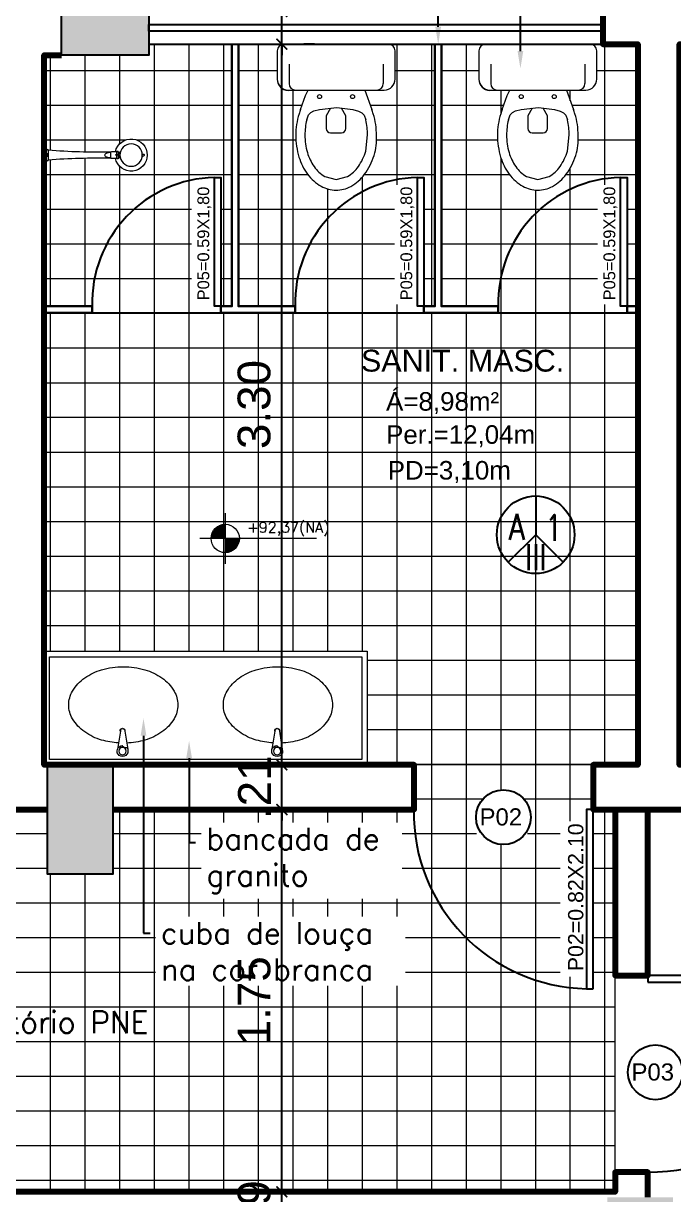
# Model space of a CAD drawing. Header units: metres. Extents: x -15851 to -15710, y 6781 to 6850.
# Drawn here: x -15801.65 to -15798.67, y 6832.18 to 6837.54 of the extents above; entities that cross this region are included whole.
import ezdxf
from ezdxf import colors
from ezdxf.entities.mleader import LeaderData, LeaderLine
from ezdxf.enums import TextEntityAlignment as Align
from ezdxf.math import Vec2, Vec3

# ---------------------------------------------------------------- set-up
doc = ezdxf.new("R2010")
doc.units = ezdxf.units.M
for name, color, linetype in [('ARCO', 1, 'Continuous'), ('ESQUADRIAS', 2, 'Continuous'), ('pilares', 253, 'Continuous'), ('TEXTO', 7, 'Continuous'), ('Texto Esquadrias', 7, 'Continuous'), ('Texto Perimetro e Pé Direito', 7, 'Continuous'), ('TXT', 2, 'Continuous')]:
    doc.layers.add(name, color=color, linetype=linetype)
doc.layers.add('borda', color=220, linetype='Continuous', lineweight=9, plot=False)
for name, color, linetype, lineweight in [('cota', 18, 'Continuous', 9), ('hachura interna', 49, 'Continuous', 9), ('linha', 1, 'Continuous', 9), ('Linha 1', 1, 'Continuous', 13), ('Linha 2', 2, 'Continuous', 20), ('linha2', 2, 'Continuous', 20), ('linha3', 3, 'Continuous', 30), ('parede', 8, 'Continuous', 80), ('PISO', 8, 'Continuous', 13)]:
    doc.layers.add(name, color=color, linetype=linetype, lineweight=lineweight)
doc.layers.get('borda').off()
doc.styles.add('AMBI', font='arial.ttf')
doc.styles.add('arial', font='arial.ttf')
doc.styles.add('romans', font='romans.shx')
doc.styles.add('STYLE1', font='romans.shx')
doc.dimstyles.new('1-50', dxfattribs={"dimtxt": 0.15, "dimasz": 0.05, "dimexe": 0.1, "dimexo": 0.15, "dimgap": 0.05, "dimtad": 1, "dimzin": 4, "dimdsep": 46, "dimtxsty": 'arial', "dimblk": 'ARCHTICK', "dimcen": 0, "dimdle": 0.08, "dimclrd": 256, "dimclre": 256, "dimclrt": 256, "dimadec": 1, "dimazin": 0, "dimtfac": 1, "dimtix": 1, "dimtmove": 0, "dimatfit": 0, "dimldrblk": 'ARCHTICK', "dimfxl": 1, "dimtolj": 1, "dimarcsym": 0})

# ---------------------------------------------------------------- blocks, each defined once
blk = doc.blocks.new('lavatorio p')
at = {"layer": 'linha'}
blk.add_circle((20.89, -5.72), 1.7, dxfattribs=at)
blk.add_arc((20.89, -15.1), 1.06, 161.2845, 18.7155, dxfattribs=at)
at = {"layer": 'linha2'}
for p, q in [((19.89, -14.76), (18.52, -6.53)), ((21.89, -14.76), (23.25, -6.53)), ((20.01, -15.47), (19.89, -14.76)), ((21.77, -15.47), (21.89, -14.76))]:
    blk.add_line(p, q, dxfattribs=at)
at = {"layer": 'linha2', "linetype": 'Continuous', "ltscale": 0.1}
blk.add_lwpolyline([(19, -9.42, 0.054857), (11.33, -10.75, 0.082314), (3.57, -14.47, 0.106842), (-2.02, -20.5, 0.13438), (-3.76, -26.85, 0.13438), (-2.02, -33.19, 0.106842), (3.57, -39.22, 0.082314), (11.33, -42.94, 0.07067), (21.24, -44.35, 0.07067), (31.15, -42.94, 0.082314), (38.92, -39.22, 0.106842), (44.51, -33.19, 0.13438), (46.24, -26.85, 0.13438), (44.51, -20.5, 0.106842), (38.92, -14.47, 0.082314), (31.15, -10.75, 0.059812), (22.78, -9.38, 0.059812)], format="xyb", dxfattribs=at)
at = {"layer": 'linha2'}
for centre, radius, start, end in [((20.89, -5.72), 2.5, 341.1513, 198.8487), ((20.89, -5.72), 2.5, 198.8487, 267.8282), ((22.43, -8.91), 1.77, 74.3438, 157.2528), ((20.89, -5.72), 2.5, 323.7684, 341.1513), ((20.89, -14.95), 1.03, 210.8046, 329.1954)]:
    blk.add_arc(centre, radius, start, end, dxfattribs=at)
blk = doc.blocks.new('Cubas em Bancada de Granito')
at = {"layer": 'Linha 2'}
for points in [[(-15802.8566, 6803.2375), (-15801.3766, 6803.2375), (-15801.3766, 6802.7175), (-15802.8566, 6802.7175)], [(-15802.8316, 6803.2125), (-15801.4016, 6803.2125), (-15801.4016, 6802.7425), (-15802.8316, 6802.7425)]]:
    blk.add_lwpolyline(points, close=True, dxfattribs=at)
at = {"layer": 'Linha 2', "xscale": -0.01, "yscale": 0.01, "zscale": 0.01, "rotation": 180}
for p in [(-15802.7065, 6802.7236), (-15801.9981, 6802.7236)]:
    blk.add_blockref('lavatorio p', p, dxfattribs=at)
blk = doc.blocks.new('vaso06')
at = {"linetype": 'Continuous'}
for p, q in [((57.38, 27.29), (9.38, 27.29)), ((6.38, 24.29), (6.38, 11.29)), ((60.38, 11.29), (60.38, 24.29)), ((11.79, 18.21), (11.79, 9.29)), ((54.96, 18.21), (54.96, 9.29)), ((11.38, 6.29), (55.38, 6.29)), ((30.7, -2.03), (28.79, -5.57)), ((37.79, -5.57), (35.84, -2.03)), ((28.79, -5.57), (28.8, -11.27)), ((37.79, -11.27), (37.79, -5.57)), ((30.8, -13.27), (35.79, -13.27))]:
    blk.add_line(p, q, dxfattribs=at)
for points in [[(17.06, -2.57), (19.26, 3.75), (20.56, 6.22), (46.56, 6.22), (49.63, -2.57), (49.76, -2.92)], [(19.88, -7.34), (20.64, -5.03), (21.73, -3.92), (23.19, -3.27), (25.73, -2.57), (33.64, -1.72), (41.03, -2.57), (43.57, -3.33), (45.11, -4.1), (46.12, -5.18), (46.88, -7.34)]]:
    blk.add_lwpolyline(points, dxfattribs=at)
for points in [[(17.06, -2.57, 0.020611), (16.35, -4.58, 0.074253), (14.85, -14.47, 0.074253), (16.32, -24.37, 0.084945), (20.24, -32.2, 0.106299), (26.53, -37.78, 0.128642), (33.29, -39.57, 0.128642)], [(33.29, -39.57, 0.128642), (40.06, -37.81, 0.106299), (46.37, -32.25, 0.084945), (50.73, -23.62, 0.089952), (51.82, -14.54, 0.074253), (50.36, -4.64, 0.021192), (49.63, -2.57, 0.106299)], [(19.88, -7.34, 0.060521), (19.03, -14.29, 0.070874), (20.19, -22.38, 0.082468), (23.24, -28.73, 0.106817), (28.18, -33.29), (33.38, -34.71)], [(33.38, -34.71), (38.58, -33.29, 0.106817), (43.52, -28.73, 0.082468), (46.89, -21.7), (47.72, -14.29, 0.060521), (46.88, -7.34, 0.04535)]]:
    blk.add_lwpolyline(points, format="xyb", dxfattribs=at)
for centre in [(25.73, 3.29), (40.85, 3.29)]:
    blk.add_circle(centre, 0.912, dxfattribs=at)
for centre, radius, start, end in [((9.38, 24.29), 3, 90, 180), ((57.38, 24.29), 3, 0, 90), ((11.38, 11.29), 5, 180, 270), ((11.38, 11.15), 5, 180, 270), ((55.38, 11.29), 5, 270, 0), ((14.79, 9.29), 3, 180, 270), ((51.96, 9.29), 3, 270, 0), ((30.8, -11.27), 2, 180.0369, 270), ((35.79, -11.27), 2, 270, 0)]:
    blk.add_arc(centre, radius, start, end, dxfattribs=at)
blk = doc.blocks.new('LKASJDÇ')
for p, q in [((-16165.336, 7047.456), (-16165.499, 7047.456)), ((-16165.471, 7047.409), (-16165.362, 7047.409)), ((-16165.383, 7046.68), (-16165.451, 7046.68)), ((-16165.42, 7046.612), (-16165.456, 7046.612)), ((-16165.452, 7046.594), (-16165.433, 7046.594)), ((-16165.447, 7046.585), (-16165.433, 7046.585)), ((-16165.433, 7046.596), (-16165.401, 7046.596)), ((-16165.433, 7046.575), (-16165.433, 7046.596)), ((-16165.427, 7046.575), (-16165.427, 7046.596)), ((-16165.42, 7046.596), (-16165.42, 7046.626)), ((-16165.42, 7046.626), (-16165.414, 7046.626)), ((-16165.414, 7046.596), (-16165.414, 7046.626)), ((-16165.378, 7046.612), (-16165.414, 7046.612)), ((-16165.407, 7046.575), (-16165.407, 7046.596)), ((-16165.407, 7046.575), (-16165.407, 7046.596)), ((-16165.401, 7046.575), (-16165.401, 7046.596)), ((-16165.401, 7046.594), (-16165.381, 7046.594)), ((-16165.401, 7046.585), (-16165.386, 7046.585))]:
    blk.add_line(p, q)
for points in [[(-16165.447, 7046.572), (-16165.447, 7046.585), (-16165.45, 7046.585), (-16165.452, 7046.587), (-16165.452, 7046.587), (-16165.452, 7046.594), (-16165.457, 7046.594), (-16165.459, 7046.596), (-16165.459, 7046.596), (-16165.459, 7046.61), (-16165.457, 7046.612), (-16165.457, 7046.612), (-16165.456, 7046.612), (-16165.456, 7046.675), (-16165.451, 7046.68), (-16165.451, 7046.68), (-16165.451, 7046.68)], [(-16165.383, 7046.68), (-16165.383, 7046.683), (-16165.383, 7046.686), (-16165.383, 7046.69), (-16165.383, 7046.693), (-16165.384, 7046.696), (-16165.384, 7046.7), (-16165.385, 7046.704), (-16165.385, 7046.708), (-16165.386, 7046.712), (-16165.388, 7046.717), (-16165.389, 7046.722), (-16165.392, 7046.727), (-16165.394, 7046.732), (-16165.398, 7046.738), (-16165.402, 7046.743), (-16165.408, 7046.747), (-16165.414, 7046.749), (-16165.42, 7046.749), (-16165.426, 7046.747), (-16165.431, 7046.743), (-16165.435, 7046.738), (-16165.439, 7046.732), (-16165.442, 7046.727), (-16165.444, 7046.722), (-16165.445, 7046.717), (-16165.447, 7046.712), (-16165.448, 7046.708), (-16165.449, 7046.704), (-16165.449, 7046.7), (-16165.45, 7046.696), (-16165.45, 7046.693), (-16165.45, 7046.69), (-16165.45, 7046.686), (-16165.451, 7046.683), (-16165.451, 7046.68)], [(-16165.386, 7046.572), (-16165.386, 7046.585), (-16165.383, 7046.585), (-16165.381, 7046.587), (-16165.381, 7046.587), (-16165.381, 7046.594), (-16165.376, 7046.594), (-16165.374, 7046.596), (-16165.374, 7046.596), (-16165.374, 7046.61), (-16165.376, 7046.612), (-16165.376, 7046.612), (-16165.378, 7046.612), (-16165.378, 7046.675), (-16165.383, 7046.68), (-16165.383, 7046.68)], [(-16165.432, 7046.316), (-16165.428, 7046.31), (-16165.428, 7046.31)], [(-16165.428, 7046.31), (-16165.428, 7046.299), (-16165.423, 7046.293), (-16165.423, 7046.293), (-16165.411, 7046.293), (-16165.405, 7046.299), (-16165.405, 7046.299), (-16165.405, 7046.31)], [(-16165.401, 7046.316), (-16165.405, 7046.31), (-16165.405, 7046.31)]]:
    blk.add_lwpolyline(points)
for centre, radius in [((-16165.417, 7047.432), 0.02), ((-16165.417, 7047.432), 0.0163), ((-16165.417, 7046.445), 0.13)]:
    blk.add_circle(centre, radius)
for centre, radius, start, end in [((-16165.441, 7047.458), 0.0574, 181.995, 238.143), ((-16173.134, 7046.83), 7.684, 358.882, 4.3179), ((-16157.7, 7046.83), 7.684, 175.682, 181.118), ((-16165.393, 7047.458), 0.0574, 301.857, 358.005), ((-16165.417, 7046.445), 0.187, 102.115, 77.8852)]:
    blk.add_arc(centre, radius, start, end)
blk = doc.blocks.new('ADC_PE_AB1')
blk.add_lwpolyline([(0, -0.03), (1, -0.03), (1, 0), (0, 0)], close=True)
at = {"flags": 8}
blk.add_attdef('$PORTA', text='', height=0.09, dxfattribs=at).set_placement((0.5, -0.1569), align=Align.MIDDLE)
blk = doc.blocks.new('A$C676863C5')
at = {"layer": 'TXT'}
for p, q in [((0, 23.91), (0, 1.56)), ((0, 1.56), (-15.81, -14.25)), ((0, 1.56), (15.81, -14.25))]:
    blk.add_line(p, q, dxfattribs=at)
blk.add_circle((0, 1.56), 22.36, dxfattribs=at)
blk = doc.blocks.new('Adc_nivelpl')
h = blk.add_hatch()
h.set_pattern_fill('_U', color=256, scale=0.005, angle=45, style=0, double=1)
h.set_pattern_definition([(45, (-5.8772514, -3.5161936), (-0.003535534, 0.003535534), []), (135, (-5.8772514, -3.5161936), (-0.003535534, -0.003535534), [])])
h.paths.add_polyline_path([(0.1954, -0.0865, 0.414214), (0.0865, -0.1954), (0.1954, -0.1954)])
h.paths.add_polyline_path([(0.1954, -0.1954), (0.1954, -0.3043, 0.414214), (0.3043, -0.1954)])
for p, q in [((0.1954, 0), (0.1954, -0.3908)), ((0.8958, -0.1954), (0, -0.1954))]:
    blk.add_line(p, q)
blk.add_circle((0.1954, -0.1954), 0.1089)
at = {"flags": 8}
blk.add_attdef('NIVEL', (0.3642, -0.1501), '', height=0.1, dxfattribs=at)
blk = doc.blocks.new('_ArchTick')
at = {"color": 0, "linetype": 'ByBlock', "const_width": 0.15}
blk.add_lwpolyline([(-0.5, -0.5), (0.5, 0.5)], dxfattribs=at)
blk = doc.blocks.new('*D629')
at = {"layer": 'cota', "lineweight": -2, "transparency": 16777216}
for p, q in [((-15800.4684, 6832.1923), (-15800.4684, 6832.2423)), ((-15800.6184, 6832.1923), (-15800.5684, 6832.1923)), ((-15800.4684, 6832.0073), (-15800.4684, 6832.1923)), ((-15800.6184, 6832.0073), (-15800.5684, 6832.0073)), ((-15800.4684, 6832.0073), (-15800.4684, 6831.9573))]:
    blk.add_line(p, q, dxfattribs=at)
at = {"layer": 'Defpoints', "color": 0, "transparency": 16777216}
for p in [(-15800.4684, 6832.1923), (-15800.4684, 6832.1923), (-15800.4684, 6832.0073)]:
    blk.add_point(p, dxfattribs=at)
at = {"layer": 'cota', "lineweight": -2, "transparency": 16777216, "xscale": 0.05, "yscale": 0.05, "zscale": 0.05}
for p, rotation in [((-15800.4684, 6832.1923), 270), ((-15800.4684, 6832.0073), 90)]:
    blk.add_blockref('_ArchTick', p, dxfattribs=dict(at, rotation=rotation))
at = {"layer": 'cota', "transparency": 16777216, "insert": (-15800.595, 6832.0998), "char_height": 0.15, "attachment_point": 5, "rotation": 90, "style": 'arial'}
blk.add_mtext('\\A1;.19', dxfattribs=at)
blk = doc.blocks.new('*D630')
at = {"layer": 'cota', "lineweight": -2, "transparency": 16777216}
for p, q in [((-15800.4684, 6832.1123), (-15800.4684, 6834.0223)), ((-15800.6184, 6833.9423), (-15800.5684, 6833.9423)), ((-15800.6184, 6832.1923), (-15800.5684, 6832.1923))]:
    blk.add_line(p, q, dxfattribs=at)
at = {"layer": 'Defpoints', "color": 0, "transparency": 16777216}
for p in [(-15800.4684, 6833.9423), (-15800.4684, 6833.9423), (-15800.4684, 6832.1923)]:
    blk.add_point(p, dxfattribs=at)
at = {"layer": 'cota', "lineweight": -2, "transparency": 16777216, "xscale": 0.05, "yscale": 0.05, "zscale": 0.05}
for p, rotation in [((-15800.4684, 6833.9423), 90), ((-15800.4684, 6832.1923), 270)]:
    blk.add_blockref('_ArchTick', p, dxfattribs=dict(at, rotation=rotation))
at = {"layer": 'cota', "transparency": 16777216, "insert": (-15800.595, 6833.0673), "char_height": 0.15, "attachment_point": 5, "rotation": 90, "style": 'arial'}
blk.add_mtext('\\A1;1.75', dxfattribs=at)
blk = doc.blocks.new('*D631')
at = {"layer": 'cota', "lineweight": -2, "transparency": 16777216}
for p, q in [((-15800.4684, 6834.1473), (-15800.4684, 6834.1973)), ((-15800.6184, 6834.1473), (-15800.5684, 6834.1473)), ((-15800.4684, 6833.9423), (-15800.4684, 6834.1473)), ((-15800.6184, 6833.9423), (-15800.5684, 6833.9423)), ((-15800.4684, 6833.9423), (-15800.4684, 6833.8923))]:
    blk.add_line(p, q, dxfattribs=at)
at = {"layer": 'Defpoints', "color": 0, "transparency": 16777216}
for p in [(-15800.4684, 6834.1473), (-15800.4684, 6834.1473), (-15800.4684, 6833.9423)]:
    blk.add_point(p, dxfattribs=at)
at = {"layer": 'cota', "lineweight": -2, "transparency": 16777216, "xscale": 0.05, "yscale": 0.05, "zscale": 0.05}
for p, rotation in [((-15800.4684, 6834.1473), 270), ((-15800.4684, 6833.9423), 90)]:
    blk.add_blockref('_ArchTick', p, dxfattribs=dict(at, rotation=rotation))
at = {"layer": 'cota', "transparency": 16777216, "insert": (-15800.5937, 6834.0448), "char_height": 0.15, "attachment_point": 5, "rotation": 90, "style": 'arial'}
blk.add_mtext('\\A1;.21', dxfattribs=at)
blk = doc.blocks.new('*D632')
at = {"layer": 'cota', "lineweight": -2, "transparency": 16777216}
for p, q in [((-15800.4684, 6834.0673), (-15800.4684, 6837.5273)), ((-15800.6184, 6837.4473), (-15800.5684, 6837.4473)), ((-15800.6184, 6834.1473), (-15800.5684, 6834.1473))]:
    blk.add_line(p, q, dxfattribs=at)
at = {"layer": 'Defpoints', "color": 0, "transparency": 16777216}
for p in [(-15800.4684, 6837.4473), (-15800.4684, 6837.4473), (-15800.4684, 6834.1473)]:
    blk.add_point(p, dxfattribs=at)
at = {"layer": 'cota', "lineweight": -2, "transparency": 16777216, "xscale": 0.05, "yscale": 0.05, "zscale": 0.05}
for p, rotation in [((-15800.4684, 6837.4473), 90), ((-15800.4684, 6834.1473), 270)]:
    blk.add_blockref('_ArchTick', p, dxfattribs=dict(at, rotation=rotation))
at = {"layer": 'cota', "transparency": 16777216, "insert": (-15800.595, 6835.7973), "char_height": 0.15, "attachment_point": 5, "rotation": 90, "style": 'arial'}
blk.add_mtext('\\A1;3.30', dxfattribs=at)
blk = doc.blocks.new('*D633')
at = {"layer": 'cota', "lineweight": -2, "transparency": 16777216}
for p, q in [((-15800.4684, 6837.5973), (-15800.4684, 6838.0612)), ((-15800.3836, 6837.5973), (-15800.5684, 6837.5973)), ((-15800.4684, 6837.4473), (-15800.4684, 6837.5973)), ((-15800.4684, 6837.4473), (-15800.4684, 6837.3973)), ((-15800.3184, 6837.4473), (-15800.3684, 6837.4473))]:
    blk.add_line(p, q, dxfattribs=at)
at = {"layer": 'Defpoints', "color": 0, "transparency": 16777216}
for p in [(-15800.4684, 6837.5973), (-15800.2336, 6837.5973), (-15800.4684, 6837.4473)]:
    blk.add_point(p, dxfattribs=at)
at = {"layer": 'cota', "lineweight": -2, "transparency": 16777216, "xscale": 0.05, "yscale": 0.05, "zscale": 0.05}
for p, rotation in [((-15800.4684, 6837.5973), 270), ((-15800.4684, 6837.4473), 90)]:
    blk.add_blockref('_ArchTick', p, dxfattribs=dict(at, rotation=rotation))
at = {"layer": 'cota', "transparency": 16777216, "insert": (-15800.595, 6837.8793), "char_height": 0.15, "attachment_point": 5, "rotation": 90, "style": 'arial'}
blk.add_mtext('\\A1;.15', dxfattribs=at)

msp = doc.modelspace()

# ---------------------------------------------------------------- hatches: boundary and pattern name
at = {"layer": 'pilares'}
h = msp.add_hatch(color=256, dxfattribs=at)
h.paths.add_polyline_path([(-15796.4973, 6818.7673), (-15796.7973, 6818.7673), (-15796.7973, 6818.5673), (-15796.4973, 6818.5673)])
h.paths.add_polyline_path([(-15801.1273, 6818.7673), (-15801.4273, 6818.7673), (-15801.4273, 6818.5673), (-15801.1273, 6818.5673)])
h.paths.add_polyline_path([(-15803.8173, 6818.7673), (-15804.1173, 6818.7673), (-15804.1173, 6818.5673), (-15803.8173, 6818.5673)])
h.paths.add_polyline_path([(-15805.9073, 6821.8173), (-15806.2073, 6821.8173), (-15806.2073, 6821.3173), (-15805.9073, 6821.3173)])
h.paths.add_polyline_path([(-15810.6873, 6821.8173), (-15810.9873, 6821.8173), (-15810.9873, 6821.3173), (-15810.6873, 6821.3173)])
h.paths.add_polyline_path([(-15815.4673, 6821.8173), (-15815.7673, 6821.8173), (-15815.7673, 6821.3173), (-15815.4673, 6821.3173)])
h.paths.add_polyline_path([(-15815.4673, 6827.9173), (-15815.7673, 6827.9173), (-15815.7673, 6827.4173), (-15815.4673, 6827.4173)])
h.paths.add_polyline_path([(-15810.6873, 6827.9173), (-15810.9873, 6827.9173), (-15810.9873, 6827.4173), (-15810.6873, 6827.4173)])
h.paths.add_polyline_path([(-15805.9073, 6827.9173), (-15806.2073, 6827.9173), (-15806.2073, 6827.4173), (-15805.9073, 6827.4173)])
h.paths.add_polyline_path([(-15801.1273, 6827.9173), (-15801.4273, 6827.9173), (-15801.4273, 6827.4173), (-15801.1273, 6827.4173)])
h.paths.add_polyline_path([(-15796.3473, 6827.9173), (-15796.6473, 6827.9173), (-15796.6473, 6827.4173), (-15796.3473, 6827.4173)])
h.paths.add_polyline_path([(-15796.3473, 6821.8173), (-15796.6473, 6821.8173), (-15796.6473, 6821.3173), (-15796.3473, 6821.3173)])
h.paths.add_polyline_path([(-15791.5673, 6821.8173), (-15791.8673, 6821.8173), (-15791.8673, 6821.3173), (-15791.5673, 6821.3173)])
h.paths.add_polyline_path([(-15791.5673, 6827.9173), (-15791.8673, 6827.9173), (-15791.8673, 6827.4173), (-15791.5673, 6827.4173)])
h.paths.add_polyline_path([(-15791.5673, 6834.1473), (-15791.8673, 6834.1473), (-15791.8673, 6833.6473), (-15791.5673, 6833.6473)])
h.paths.add_polyline_path([(-15796.3473, 6834.1473), (-15796.6473, 6834.1473), (-15796.6473, 6833.6473), (-15796.3473, 6833.6473)])
h.paths.add_polyline_path([(-15798.6773, 6832.1673), (-15798.9773, 6832.1673), (-15798.9773, 6831.9673), (-15798.6773, 6831.9673)])
h.paths.add_polyline_path([(-15801.2423, 6834.1473), (-15801.5423, 6834.1473), (-15801.5423, 6833.6473), (-15801.2423, 6833.6473)])
h.paths.add_polyline_path([(-15805.7123, 6834.1473), (-15806.0123, 6834.1473), (-15806.0123, 6833.6473), (-15805.7123, 6833.6473)])
h.paths.add_polyline_path([(-15803.5173, 6832.1673), (-15803.8173, 6832.1673), (-15803.8173, 6831.9673), (-15803.5173, 6831.9673)])
h.paths.add_polyline_path([(-15808.3573, 6832.1673), (-15808.6573, 6832.1673), (-15808.6573, 6831.9673), (-15808.3573, 6831.9673)])
h.paths.add_polyline_path([(-15810.6873, 6834.1473), (-15810.9873, 6834.1473), (-15810.9873, 6833.6473), (-15810.6873, 6833.6473)])
h.paths.add_polyline_path([(-15815.4673, 6834.1473), (-15815.7673, 6834.1473), (-15815.7673, 6833.6473), (-15815.4673, 6833.6473)])
h.paths.add_polyline_path([(-15810.3373, 6837.5973), (-15810.7373, 6837.5973), (-15810.7373, 6837.3973), (-15810.3373, 6837.3973)])
h.paths.add_polyline_path([(-15805.8573, 6837.5973), (-15806.2573, 6837.5973), (-15806.2573, 6837.3973), (-15805.8573, 6837.3973)])
h.paths.add_polyline_path([(-15801.0773, 6837.5973), (-15801.4773, 6837.5973), (-15801.4773, 6837.3973), (-15801.0773, 6837.3973)])
h.paths.add_polyline_path([(-15796.6073, 6837.5973), (-15797.0073, 6837.5973), (-15797.0073, 6837.3973), (-15796.6073, 6837.3973)])

# ---------------------------------------------------------------- linework, layer by layer
at = {"layer": 'ARCO', "color": 1}
for centre in [(-15800.7623, 6836.2623), (-15799.8323, 6836.2623), (-15798.9023, 6836.2623)]:
    msp.add_arc(centre, 0.5752, 91.4943, 181.4943, dxfattribs=at)
at = {"layer": 'ARCO'}
for centre, radius, start, end in [((-15799.0558, 6833.9307), 0.8085, 179.1759, 268.8328), ((-15798.7927, 6833.1832), 0.9009, 270.0238, 358.0341)]:
    msp.add_arc(centre, radius, start, end, dxfattribs=at)
at = {"layer": 'ESQUADRIAS', "color": 1}
msp.add_line((-15801.0773, 6837.4473), (-15798.9973, 6837.4473), dxfattribs=at)
at = {"layer": 'ESQUADRIAS', "linetype": 'ByBlock', "ltscale": 0.15}
msp.add_lwpolyline([(-15801.0773, 6837.5373), (-15798.9973, 6837.5373), (-15798.9973, 6837.5073), (-15801.0773, 6837.5073)], close=True, dxfattribs=at)
at = {"layer": 'ESQUADRIAS'}
for points in [[(-15800.7473, 6836.2473), (-15800.7773, 6836.2473), (-15800.7773, 6836.8373), (-15800.7473, 6836.8373)], [(-15799.8173, 6836.2473), (-15799.8473, 6836.2473), (-15799.8473, 6836.8373), (-15799.8173, 6836.8373)], [(-15798.8873, 6836.2473), (-15798.9173, 6836.2473), (-15798.9173, 6836.8373), (-15798.8873, 6836.8373)], [(-15799.0423, 6833.1223), (-15799.0423, 6833.9423), (-15799.0723, 6833.9423), (-15799.0723, 6833.1223)]]:
    msp.add_lwpolyline(points, close=True, dxfattribs=at)
at = {"layer": 'hachura interna', "linetype": 'Continuous'}
for p, q in [((-15801.052, 6836.7593), (-15801.052, 6837.4473)), ((-15800.8932, 6836.8224), (-15800.8932, 6837.4473)), ((-15800.7345, 6836.2473), (-15800.7345, 6837.4473)), ((-15800.5757, 6836.2473), (-15800.5757, 6837.4473)), ((-15799.9407, 6836.8272), (-15799.9407, 6837.4473)), ((-15799.782, 6836.2473), (-15799.782, 6837.4473)), ((-15799.6232, 6836.2473), (-15799.6232, 6837.4473)), ((-15798.9882, 6836.8311), (-15798.9882, 6837.4473)), ((-15801.5282, 6836.9602), (-15801.5282, 6837.3973)), ((-15801.3695, 6836.9529), (-15801.3695, 6837.3973)), ((-15801.2107, 6836.9922), (-15801.2107, 6837.3973)), ((-15801.5573, 6837.3262), (-15800.6973, 6837.3262)), ((-15800.6673, 6837.3262), (-15800.4894, 6837.3262)), ((-15799.9494, 6837.3262), (-15799.7673, 6837.3262)), ((-15799.7373, 6837.3262), (-15799.5656, 6837.3262)), ((-15799.0256, 6837.3262), (-15798.8373, 6837.3262)), ((-15800.417, 6836.2473), (-15800.417, 6837.2373)), ((-15799.4645, 6837.1331), (-15799.4645, 6837.2373)), ((-15799.147, 6837.1884), (-15799.147, 6837.2373)), ((-15801.5573, 6837.1674), (-15800.6973, 6837.1674)), ((-15800.6673, 6837.1674), (-15800.3761, 6837.1674)), ((-15800.0634, 6837.1674), (-15799.7673, 6837.1674)), ((-15799.7373, 6837.1674), (-15799.4523, 6837.1674)), ((-15799.1396, 6837.1674), (-15798.8373, 6837.1674)), ((-15801.5573, 6837.0087), (-15801.1852, 6837.0087)), ((-15801.1324, 6837.0087), (-15800.6973, 6837.0087)), ((-15800.6673, 6837.0087), (-15800.404, 6837.0087)), ((-15800.0346, 6837.0087), (-15799.7673, 6837.0087)), ((-15799.7373, 6837.0087), (-15799.4802, 6837.0087)), ((-15799.1108, 6837.0087), (-15798.8373, 6837.0087)), ((-15801.3695, 6836.2473), (-15801.3695, 6836.9261)), ((-15799.4645, 6836.384), (-15799.4645, 6836.9251)), ((-15801.5282, 6836.2473), (-15801.5282, 6836.9188)), ((-15801.2107, 6836.6226), (-15801.2107, 6836.8872)), ((-15799.147, 6836.7829), (-15799.147, 6836.8807)), ((-15801.5573, 6836.8499), (-15800.6973, 6836.8499)), ((-15800.8932, 6836.2173), (-15800.8932, 6836.8224)), ((-15800.6673, 6836.8499), (-15800.3489, 6836.8499)), ((-15800.0995, 6836.7717), (-15800.0995, 6836.8395)), ((-15800.091, 6836.8499), (-15799.7673, 6836.8499)), ((-15799.9407, 6836.8026), (-15799.9407, 6836.8272)), ((-15799.7373, 6836.8499), (-15799.4252, 6836.8499)), ((-15799.1672, 6836.8499), (-15798.8373, 6836.8499)), ((-15798.9882, 6836.8026), (-15798.9882, 6836.8311)), ((-15801.052, 6836.2173), (-15801.052, 6836.7593)), ((-15800.2582, 6836.6489), (-15800.2582, 6836.7841)), ((-15800.0995, 6836.2173), (-15800.0995, 6836.7717)), ((-15799.3057, 6836.6723), (-15799.3057, 6836.7791)), ((-15799.147, 6836.2173), (-15799.147, 6836.7829)), ((-15801.5573, 6836.6912), (-15801.1456, 6836.6912)), ((-15801.1456, 6836.6912), (-15800.8825, 6836.6912)), ((-15800.7473, 6836.6912), (-15800.6973, 6836.6912)), ((-15800.6673, 6836.6912), (-15800.2156, 6836.6912)), ((-15800.2156, 6836.6912), (-15799.9525, 6836.6912)), ((-15799.8173, 6836.6912), (-15799.7673, 6836.6912)), ((-15799.7373, 6836.6912), (-15799.2856, 6836.6912)), ((-15799.3057, 6836.2173), (-15799.3057, 6836.6723)), ((-15799.2856, 6836.6912), (-15799.0225, 6836.6912)), ((-15798.8873, 6836.6912), (-15798.8373, 6836.6912)), ((-15801.2107, 6836.2173), (-15801.2107, 6836.6226)), ((-15800.2582, 6836.2173), (-15800.2582, 6836.6489)), ((-15801.5573, 6836.5324), (-15801.2701, 6836.5324)), ((-15801.2701, 6836.5324), (-15800.8825, 6836.5324)), ((-15800.7473, 6836.5324), (-15800.6973, 6836.5324)), ((-15800.6673, 6836.5324), (-15800.3401, 6836.5324)), ((-15800.3401, 6836.5324), (-15799.9525, 6836.5324)), ((-15799.8173, 6836.5324), (-15799.7673, 6836.5324)), ((-15799.7373, 6836.5324), (-15799.4101, 6836.5324)), ((-15799.4101, 6836.5324), (-15799.0225, 6836.5324)), ((-15798.8873, 6836.5324), (-15798.8373, 6836.5324)), ((-15799.4645, 6836.2173), (-15799.4645, 6836.384)), ((-15801.5573, 6836.3737), (-15801.3266, 6836.3737)), ((-15801.3266, 6836.3737), (-15800.8825, 6836.3737)), ((-15800.7473, 6836.3737), (-15800.6973, 6836.3737)), ((-15800.6673, 6836.3737), (-15800.3966, 6836.3737)), ((-15800.3966, 6836.3737), (-15799.9525, 6836.3737)), ((-15799.8173, 6836.3737), (-15799.7673, 6836.3737)), ((-15799.7373, 6836.3737), (-15799.4666, 6836.3737)), ((-15799.4666, 6836.3737), (-15799.0225, 6836.3737)), ((-15798.8873, 6836.3737), (-15798.8373, 6836.3737)), ((-15799.9407, 6836.2173), (-15799.9407, 6836.255)), ((-15798.9882, 6836.2173), (-15798.9882, 6836.255)), ((-15801.5573, 6836.2149), (-15798.8373, 6836.2149)), ((-15801.5282, 6834.6673), (-15801.5282, 6836.2173)), ((-15801.3695, 6834.6673), (-15801.3695, 6836.2173)), ((-15801.2107, 6834.6673), (-15801.2107, 6836.2173)), ((-15801.052, 6834.6673), (-15801.052, 6836.2173)), ((-15800.8932, 6834.6673), (-15800.8932, 6836.2173)), ((-15800.7345, 6834.6673), (-15800.7345, 6836.2173)), ((-15800.5757, 6834.6673), (-15800.5757, 6836.2173)), ((-15800.417, 6834.6673), (-15800.417, 6836.2173)), ((-15800.2582, 6834.6673), (-15800.2582, 6836.2173)), ((-15800.0995, 6834.6673), (-15800.0995, 6836.2173)), ((-15799.9407, 6834.1473), (-15799.9407, 6836.2173)), ((-15799.782, 6834.1473), (-15799.782, 6836.2173)), ((-15799.6232, 6834.1473), (-15799.6232, 6836.2173)), ((-15799.4645, 6834.1473), (-15799.4645, 6836.2173)), ((-15799.3057, 6834.1473), (-15799.3057, 6836.2173)), ((-15799.147, 6834.1473), (-15799.147, 6836.2173)), ((-15798.9882, 6834.1473), (-15798.9882, 6836.2173)), ((-15801.5573, 6836.0562), (-15798.8373, 6836.0562)), ((-15801.5573, 6835.8974), (-15798.8373, 6835.8974)), ((-15801.5573, 6835.7387), (-15798.8373, 6835.7387)), ((-15801.5573, 6835.5799), (-15798.8373, 6835.5799)), ((-15801.5573, 6835.4212), (-15798.8373, 6835.4212)), ((-15801.5573, 6835.2624), (-15798.8373, 6835.2624)), ((-15801.5573, 6835.1037), (-15798.8373, 6835.1037)), ((-15801.5573, 6834.9449), (-15798.8373, 6834.9449)), ((-15801.5573, 6834.7862), (-15798.8373, 6834.7862)), ((-15800.0773, 6834.6274), (-15798.8373, 6834.6274)), ((-15800.0773, 6834.4687), (-15798.8373, 6834.4687)), ((-15800.0773, 6834.3099), (-15798.8373, 6834.3099)), ((-15800.0773, 6834.1512), (-15798.8373, 6834.1512)), ((-15799.782, 6833.5751), (-15799.782, 6834.1473)), ((-15799.6232, 6833.3547), (-15799.6232, 6834.1473)), ((-15799.4645, 6834.0327), (-15799.4645, 6834.1473)), ((-15799.3057, 6833.1617), (-15799.3057, 6834.1473)), ((-15799.147, 6833.8894), (-15799.147, 6834.1473)), ((-15799.8623, 6833.9924), (-15799.5462, 6833.9924)), ((-15799.361, 6833.9924), (-15799.0423, 6833.9924)), ((-15801.2107, 6832.1923), (-15801.2107, 6833.9423)), ((-15801.052, 6832.1923), (-15801.052, 6833.9423)), ((-15800.8932, 6833.4524), (-15800.8932, 6833.9423)), ((-15800.7345, 6833.884), (-15800.7345, 6833.9423)), ((-15800.5757, 6833.884), (-15800.5757, 6833.9423)), ((-15800.417, 6833.884), (-15800.417, 6833.9423)), ((-15800.2582, 6833.884), (-15800.2582, 6833.9423)), ((-15800.0995, 6833.884), (-15800.0995, 6833.9423)), ((-15799.9407, 6833.884), (-15799.9407, 6833.9423)), ((-15798.9882, 6832.1923), (-15798.9882, 6833.9423)), ((-15802.5539, 6833.8337), (-15801.5423, 6833.8337)), ((-15801.2423, 6833.8337), (-15800.8383, 6833.8337)), ((-15799.9168, 6833.8337), (-15799.8585, 6833.8337)), ((-15799.8585, 6833.8337), (-15799.5765, 6833.8337)), ((-15799.3427, 6833.8337), (-15799.1931, 6833.8337)), ((-15799.0423, 6833.8337), (-15798.9423, 6833.8337)), ((-15799.4645, 6833.233), (-15799.4645, 6833.7828)), ((-15802.588, 6833.6749), (-15801.5423, 6833.6749)), ((-15801.2423, 6833.6749), (-15800.8383, 6833.6749)), ((-15799.9168, 6833.6749), (-15799.8228, 6833.6749)), ((-15799.8228, 6833.6749), (-15799.1931, 6833.6749)), ((-15799.0423, 6833.6749), (-15798.9423, 6833.6749)), ((-15801.5282, 6832.1923), (-15801.5282, 6833.6473)), ((-15801.3695, 6832.1923), (-15801.3695, 6833.6473)), ((-15799.782, 6832.1923), (-15799.782, 6833.5751)), ((-15802.6547, 6833.5162), (-15799.75, 6833.5162)), ((-15800.7345, 6833.4524), (-15800.7345, 6833.534)), ((-15800.5757, 6833.4524), (-15800.5757, 6833.534)), ((-15800.417, 6833.4524), (-15800.417, 6833.534)), ((-15800.2582, 6833.4524), (-15800.2582, 6833.534)), ((-15800.0995, 6833.4524), (-15800.0995, 6833.534)), ((-15799.9407, 6833.4524), (-15799.9407, 6833.534)), ((-15799.75, 6833.5162), (-15799.1931, 6833.5162)), ((-15799.0423, 6833.5162), (-15798.9423, 6833.5162)), ((-15802.7633, 6833.3574), (-15801.0472, 6833.3574)), ((-15799.902, 6833.3574), (-15799.626, 6833.3574)), ((-15799.626, 6833.3574), (-15799.1931, 6833.3574)), ((-15799.6232, 6832.1923), (-15799.6232, 6833.3547)), ((-15799.0423, 6833.3574), (-15798.9423, 6833.3574)), ((-15799.4645, 6832.1923), (-15799.4645, 6833.233)), ((-15802.9402, 6833.1987), (-15801.0472, 6833.1987)), ((-15799.902, 6833.1987), (-15799.3991, 6833.1987)), ((-15799.3991, 6833.1987), (-15799.1931, 6833.1987)), ((-15799.147, 6833.1273), (-15799.147, 6833.1774)), ((-15799.0423, 6833.1987), (-15798.9423, 6833.1987)), ((-15800.8932, 6832.1923), (-15800.8932, 6833.1357)), ((-15800.7345, 6832.1923), (-15800.7345, 6833.1357)), ((-15800.5757, 6832.1923), (-15800.5757, 6833.1357)), ((-15800.417, 6832.1923), (-15800.417, 6833.1357)), ((-15800.2582, 6832.1923), (-15800.2582, 6833.1357)), ((-15800.0995, 6832.1923), (-15800.0995, 6833.1357)), ((-15799.9407, 6832.1923), (-15799.9407, 6833.1357)), ((-15799.3057, 6832.1923), (-15799.3057, 6833.1617)), ((-15799.147, 6832.1923), (-15799.147, 6833.1273)), ((-15808.3623, 6833.0399), (-15798.9423, 6833.0399)), ((-15808.3623, 6832.8812), (-15798.9423, 6832.8812)), ((-15808.3623, 6832.7224), (-15798.9423, 6832.7224)), ((-15808.3623, 6832.5637), (-15798.9423, 6832.5637)), ((-15808.3623, 6832.4049), (-15798.9423, 6832.4049)), ((-15808.3623, 6832.2462), (-15798.9423, 6832.2462))]:
    msp.add_line(p, q, dxfattribs=at)
at = {"layer": 'linha3', "color": 3}
for points in [[(-15800.6973, 6837.4473), (-15800.6973, 6836.2473), (-15800.7473, 6836.2473), (-15800.7473, 6836.2173), (-15800.4073, 6836.2173), (-15800.4073, 6836.2473), (-15800.6673, 6836.2473), (-15800.6673, 6837.4473)], [(-15799.7373, 6837.4473), (-15799.7373, 6836.2473), (-15799.4773, 6836.2473), (-15799.4773, 6836.2173), (-15799.8173, 6836.2173), (-15799.8173, 6836.2473), (-15799.7673, 6836.2473), (-15799.7673, 6837.4473)], [(-15801.5573, 6836.2173), (-15801.3373, 6836.2173), (-15801.3373, 6836.2473), (-15801.5573, 6836.2473)], [(-15798.8373, 6836.2173), (-15798.8873, 6836.2173), (-15798.8873, 6836.2473), (-15798.8373, 6836.2473)]]:
    msp.add_lwpolyline(points, dxfattribs=at)
at = {"layer": 'parede'}
for points in [[(-15801.4773, 6837.5973), (-15801.9573, 6837.5973), (-15801.9573, 6837.4473), (-15801.7473, 6837.4473), (-15801.7473, 6834.1473), (-15802.5473, 6834.1473), (-15802.5473, 6833.9423), (-15801.5423, 6833.9423)], [(-15801.2423, 6833.9423), (-15799.8623, 6833.9423), (-15799.8623, 6834.1473), (-15801.5573, 6834.1473), (-15801.5573, 6837.3973), (-15801.4773, 6837.3973)], [(-15798.9423, 6833.9423), (-15798.9423, 6833.1823), (-15798.7923, 6833.1823), (-15798.7923, 6833.9423)], [(-15798.7923, 6832.1673), (-15798.7923, 6832.2823), (-15798.9423, 6832.2823), (-15798.9423, 6832.1923), (-15808.6573, 6832.1923), (-15808.6573, 6832.1673)]]:
    msp.add_lwpolyline(points, dxfattribs=at)
msp.add_lwpolyline([(-15797.8073, 6834.1473), (-15798.6473, 6834.1473), (-15798.6473, 6837.4473), (-15798.5473, 6837.4473), (-15798.5473, 6837.5973), (-15798.9973, 6837.5973), (-15798.9973, 6837.4473), (-15798.8373, 6837.4473), (-15798.8373, 6834.1473), (-15799.0423, 6834.1473), (-15799.0423, 6833.9423), (-15797.8073, 6833.9423)], close=True, dxfattribs=at)
at = {"layer": 'pilares'}
for points in [[(-15801.4773, 6837.5973), (-15801.0773, 6837.5973), (-15801.0773, 6837.3973), (-15801.4773, 6837.3973)], [(-15801.5423, 6834.1473), (-15801.2423, 6834.1473), (-15801.2423, 6833.6473), (-15801.5423, 6833.6473)]]:
    msp.add_lwpolyline(points, close=True, dxfattribs=at)
at = {"layer": 'PISO'}
for p, q in [((-15800.7473, 6836.2173), (-15801.3373, 6836.2173)), ((-15799.8173, 6836.2173), (-15800.4073, 6836.2173)), ((-15798.8873, 6836.2173), (-15799.4773, 6836.2173)), ((-15799.0423, 6834.1473), (-15799.8623, 6834.1473)), ((-15798.9423, 6832.2823), (-15798.9423, 6833.1823))]:
    msp.add_line(p, q, dxfattribs=at)
at = {"layer": 'Texto Esquadrias'}
for centre in [(-15799.4536, 6833.9078), (-15798.7574, 6832.7398)]:
    msp.add_circle(centre, 0.1254, dxfattribs=at)

# ---------------------------------------------------------------- block references
at = {"layer": 'borda', "ltscale": 0.2, "xscale": 0.007948720341326031, "yscale": 0.007948720341326031, "zscale": 0.007948720341326031}
msp.add_blockref('A$C676863C5', (-15799.3057, 6835.1884), dxfattribs=at)
at = {"layer": 'ESQUADRIAS', "xscale": 0.9, "zscale": 0.9}
msp.add_blockref('ADC_PE_AB1', (-15798.7923, 6833.1823), dxfattribs=at)
at = {"layer": 'linha'}
ref = msp.add_blockref('Adc_nivelpl', (-15800.8443, 6835.3006), dxfattribs=dict(at, xscale=0.5962323957560244, yscale=0.5962323957560244, zscale=0.5962323957560244))
ref.add_attrib('NIVEL', '+92,37(NA)', (-15800.6271, 6835.2111), dxfattribs={"layer": 'TEXTO', "height": 0.0477, "style": 'romans', "flags": 8})
at = {"layer": 'linha2', "xscale": 0.01, "yscale": 0.01, "zscale": 0.01}
for p in [(-15800.5532, 6837.1744), (-15799.6294, 6837.1744)]:
    msp.add_blockref('vaso06', p, dxfattribs=at)
at = {"layer": 'linha2', "xscale": -0.3942657916562852, "yscale": 0.3942657916562852, "zscale": 0.3942657916562852, "rotation": 90}
msp.add_blockref('LKASJDÇ', (-13022.9866, 463.4687), dxfattribs=at)
at = {"layer": 'TEXTO'}
msp.add_blockref('Cubas em Bancada de Granito', (1.2993, 31.4298), dxfattribs=at)

# ---------------------------------------------------------------- texts
at = {"layer": 'TEXTO', "style": 'AMBI'}
for s, height, p in [('SANIT. MASC.', 0.1, (-15800.106, 6835.9481)), ('Á=8,98m²', 0.085, (-15799.9911, 6835.7692))]:
    msp.add_text(s, height=height, dxfattribs=at).set_placement(p)
at = {"layer": 'Texto Esquadrias', "attachment_point": 1, "rotation": 90, "style": 'AMBI'}
for s, insert, char_height, width in [('P05=0.59X1,80', (-15800.855, 6836.2742), 0.053839, 0.565898), ('P05=0.59X1,80', (-15799.925, 6836.2742), 0.053839, 0.565898), ('P05=0.59X1,80', (-15798.995, 6836.2742), 0.053839, 0.565898), ('P02=0.82X2.10', (-15799.1574, 6833.2025), 0.07, 1.042285)]:
    msp.add_mtext(s, dxfattribs=dict(at, insert=insert, char_height=char_height, width=width))
at = {"layer": 'Texto Esquadrias', "char_height": 0.07833, "width": 1.166286, "attachment_point": 3, "style": 'AMBI'}
for s, insert in [('P02', (-15799.368, 6833.9483)), ('P03', (-15798.6719, 6832.7803))]:
    msp.add_mtext(s, dxfattribs=dict(at, insert=insert))
at = {"layer": 'Texto Perimetro e Pé Direito', "style": 'AMBI'}
for s, p in [('Per.=12,04m', (-15799.9911, 6835.6174)), ('PD=3,10m', (-15799.9835, 6835.4537))]:
    msp.add_text(s, height=0.085, dxfattribs=at).set_placement(p)
at = {"layer": 'TXT', "style": 'STYLE1', "width": 0.8}
for s, height, p in [('A', 0.1192, (-15799.3925, 6835.1781)), ('1', 0.1192, (-15799.2231, 6835.1735)), ('III', 0.11923, (-15799.3056, 6835.0391))]:
    msp.add_text(s, height=height, rotation=360, dxfattribs=at).set_placement(p, align=Align.CENTER)

# ---------------------------------------------------------------- dimensions: what is measured, and where the dimension line sits
at = {"layer": 'cota'}
dim = msp.add_linear_dim(base=(-15800.4684, 6837.5973), p1=(-15800.4684, 6837.4473), p2=(-15800.2336, 6837.5973), angle=90, dimstyle='1-50', dxfattribs=at)
dim.commit()
dim.dimension.update_dxf_attribs({"geometry": '*D633', "text_midpoint": (-15800.4684, 6837.8793), "dimtype": 160})
for base, p1, p2, picture, middle in [((-15800.4684, 6837.4473), (-15800.4684, 6834.1473), (-15800.4684, 6837.4473), '*D632', (-15800.595, 6835.7973)), ((-15800.4683772405, 6834.1473295373), (-15800.4683772404, 6833.9423295373), (-15800.4683772404, 6834.1473295373), '*D631', (-15800.5936841982, 6834.0448295373)), ((-15800.4684, 6833.9423), (-15800.4684, 6832.1923), (-15800.4684, 6833.9423), '*D630', (-15800.595, 6833.0673)), ((-15800.4683772404, 6832.1923295373), (-15800.4683772402, 6832.0073295373), (-15800.4683772403, 6832.1923295373), '*D629', (-15800.5949631885, 6832.0998295373))]:
    dim = msp.add_linear_dim(base=base, p1=p1, p2=p2, angle=90, dimstyle='1-50', dxfattribs=at)
    dim.commit()
    dim.dimension.update_dxf_attribs({"geometry": picture, "text_midpoint": middle})

# ---------------------------------------------------------------- leaders
at = {"layer": 'hachura interna'}
ml = msp.add_multileader_mtext('Standard', dxfattribs=at)
ml.set_content('lavatório PNE', color=2, style='romans')
ml.set_leader_properties(color=1)
ml.build(insert=Vec2(0, 0))
ml.multileader.update_dxf_attribs({"text_right_attachment_type": 6, "dogleg_length": 3, "arrow_head_size": 0.08})
ctx = ml.context
ctx.base_point, ctx.char_height, ctx.arrow_head_size, ctx.landing_gap_size, ctx.plane_origin = Vec3(-15802.0337, 6832.9689), 0.1, 0.08, 0.05, Vec3(-15802.0637, 6834.3683)
ctx.right_attachment = 6
notes = []
notes.append((ctx, [(0, (1, 1, 0), (-15802.0637, 6832.9689), (1, 0), 0.03, [(0, [(-15802.0637, 6834.3683)], 0, [])])]))
ctx.mtext.insert, ctx.mtext.width, ctx.mtext.flow_direction = Vec3(-15801.9837, 6833.0189), 1.072249, 5
ml = msp.add_multileader_mtext('Standard', dxfattribs=at)
ml.set_content('cuba de louça\\Pna cor branca', color=2, style='romans')
ml.set_leader_properties(color=1)
ml.build(insert=Vec2(0, 0))
ml.multileader.update_dxf_attribs({"text_right_attachment_type": 6, "dogleg_length": 3, "arrow_head_size": 0.08})
ctx = ml.context
ctx.base_point, ctx.char_height, ctx.arrow_head_size, ctx.landing_gap_size, ctx.plane_origin = Vec3(-15801.0722, 6833.3774), 0.1, 0.08, 0.05, Vec3(-15801.1022, 6834.3608)
ctx.right_attachment = 6
notes.append((ctx, [(0, (1, 1, 0), (-15801.1022, 6833.3774), (1, 0), 0.03, [(0, [(-15801.1022, 6834.3608)], 0, [])])]))
ctx.mtext.insert, ctx.mtext.flow_direction = Vec3(-15801.0222, 6833.4274), 5
ml = msp.add_multileader_mtext('Standard', dxfattribs=at)
ml.set_content('bancada de\\Pgranito', color=2, style='romans')
ml.set_leader_properties(color=1)
ml.build(insert=Vec2(0, 0))
ml.multileader.update_dxf_attribs({"text_right_attachment_type": 6, "dogleg_length": 3, "arrow_head_size": 0.08})
ctx = ml.context
ctx.base_point, ctx.char_height, ctx.arrow_head_size, ctx.landing_gap_size, ctx.plane_origin = Vec3(-15800.8633, 6833.7923), 0.1, 0.08, 0.05, Vec3(-15800.8933, 6834.2576)
ctx.right_attachment = 6
notes.append((ctx, [(0, (1, 1, 0), (-15800.8933, 6833.7923), (1, 0), 0.03, [(0, [(-15800.8933, 6834.2576)], 0, [])])]))
ctx.mtext.insert, ctx.mtext.flow_direction = Vec3(-15800.8133, 6833.859), 5
at = {"layer": 'Linha 1'}
ml = msp.add_multileader_mtext('Standard', dxfattribs=at)
ml.set_content('vaso sanitário sinfonado\\Pc/caixa acoplada\\Pna cor branca', color=2, style='romans')
ml.set_leader_properties(color=1)
ml.build(insert=Vec2(0, 0))
ml.multileader.update_dxf_attribs({"text_right_attachment_type": 6, "dogleg_length": 3, "arrow_head_size": 0.08})
ctx = ml.context
ctx.base_point, ctx.char_height, ctx.arrow_head_size, ctx.landing_gap_size, ctx.plane_origin = Vec3(-15801.377, 6840.0259), 0.1, 0.08, 0.05, Vec3(-15799.3756, 6837.3358)
ctx.right_attachment, ctx.text_align_type = 6, 2
notes.append((ctx, [(0, (1, 1, 0), (-15799.3756, 6839.9559), (-1, 0), 0.03, [(0, [(-15799.3756, 6837.3358)], 0, [])])]))
ctx.mtext.insert, ctx.mtext.alignment, ctx.mtext.flow_direction = Vec3(-15799.4556, 6840.0759), 3, 5
ml = msp.add_multileader_mtext('Standard', dxfattribs=at)
ml.set_content('Enchimento \\Pem alvenaria', color=2, style='romans')
ml.set_leader_properties(color=1)
ml.build(insert=Vec2(0, 0))
ml.multileader.update_dxf_attribs({"text_right_attachment_type": 6, "dogleg_length": 3, "arrow_head_size": 0.08})
ctx = ml.context
ctx.base_point, ctx.char_height, ctx.arrow_head_size, ctx.landing_gap_size, ctx.plane_origin = Vec3(-15803.8273, 6839.8523), 0.1, 0.08, 0.05, Vec3(-15803.8573, 6837.4473)
ctx.right_attachment = 6
notes.append((ctx, [(0, (1, 1, 0), (-15803.8573, 6839.8523), (1, 0), 0.03, [(0, [(-15803.8573, 6837.4473)], 0, [])])]))
ctx.mtext.insert, ctx.mtext.width, ctx.mtext.flow_direction = Vec3(-15803.7773, 6839.9023), 2.627266, 5
ml = msp.add_multileader_mtext('Standard', dxfattribs=at)
ml.set_content('Enchimento \\Pem alvenaria', color=2, style='romans')
ml.set_leader_properties(color=1)
ml.build(insert=Vec2(0, 0))
ml.multileader.update_dxf_attribs({"text_right_attachment_type": 6, "dogleg_length": 3, "arrow_head_size": 0.08})
ctx = ml.context
ctx.base_point, ctx.char_height, ctx.arrow_head_size, ctx.landing_gap_size, ctx.plane_origin = Vec3(-15803.4673, 6839.4278), 0.1, 0.08, 0.05, Vec3(-15803.4973, 6837.4473)
ctx.right_attachment = 6
notes.append((ctx, [(0, (1, 1, 0), (-15803.4973, 6839.4278), (1, 0), 0.03, [(0, [(-15803.4973, 6837.4473)], 0, [])])]))
ctx.mtext.insert, ctx.mtext.width, ctx.mtext.flow_direction = Vec3(-15803.4173, 6839.4778), 2.627266, 5
ml = msp.add_multileader_mtext('Standard', dxfattribs=at)
ml.set_content('divisória de granito', color=2, style='romans')
ml.set_leader_properties(color=1)
ml.build(insert=Vec2(0, 0))
ml.multileader.update_dxf_attribs({"text_right_attachment_type": 6, "dogleg_length": 3, "arrow_head_size": 0.08})
ctx = ml.context
ctx.base_point, ctx.char_height, ctx.arrow_head_size, ctx.landing_gap_size, ctx.plane_origin = Vec3(-15801.3537, 6839.281), 0.1, 0.08, 0.05, Vec3(-15799.7523, 6837.4473)
ctx.right_attachment, ctx.text_align_type = 6, 2
notes.append((ctx, [(0, (1, 1, 0), (-15799.7523, 6839.2143), (-1, 0), 0.03, [(0, [(-15799.7523, 6837.4473)], 0, [])])]))
ctx.mtext.insert, ctx.mtext.alignment, ctx.mtext.flow_direction = Vec3(-15799.8323, 6839.3477), 3, 5
for ctx, leaders in notes:
    for number, flags, end, landing, length, lines in leaders:
        leader = LeaderData()
        leader.index, (leader.has_last_leader_line, leader.has_dogleg_vector, leader.attachment_direction) = number, flags
        leader.last_leader_point, leader.dogleg_vector, leader.dogleg_length = Vec3(end), Vec3(landing), length
        for number, points, colour, breaks in lines:
            line = LeaderLine()
            line.index, line.vertices, line.color, line.breaks = number, Vec3.list(points), colors.encode_raw_color(colour), breaks
            leader.lines.append(line)
        ctx.leaders.append(leader)

doc.saveas('drawing.dxf')
